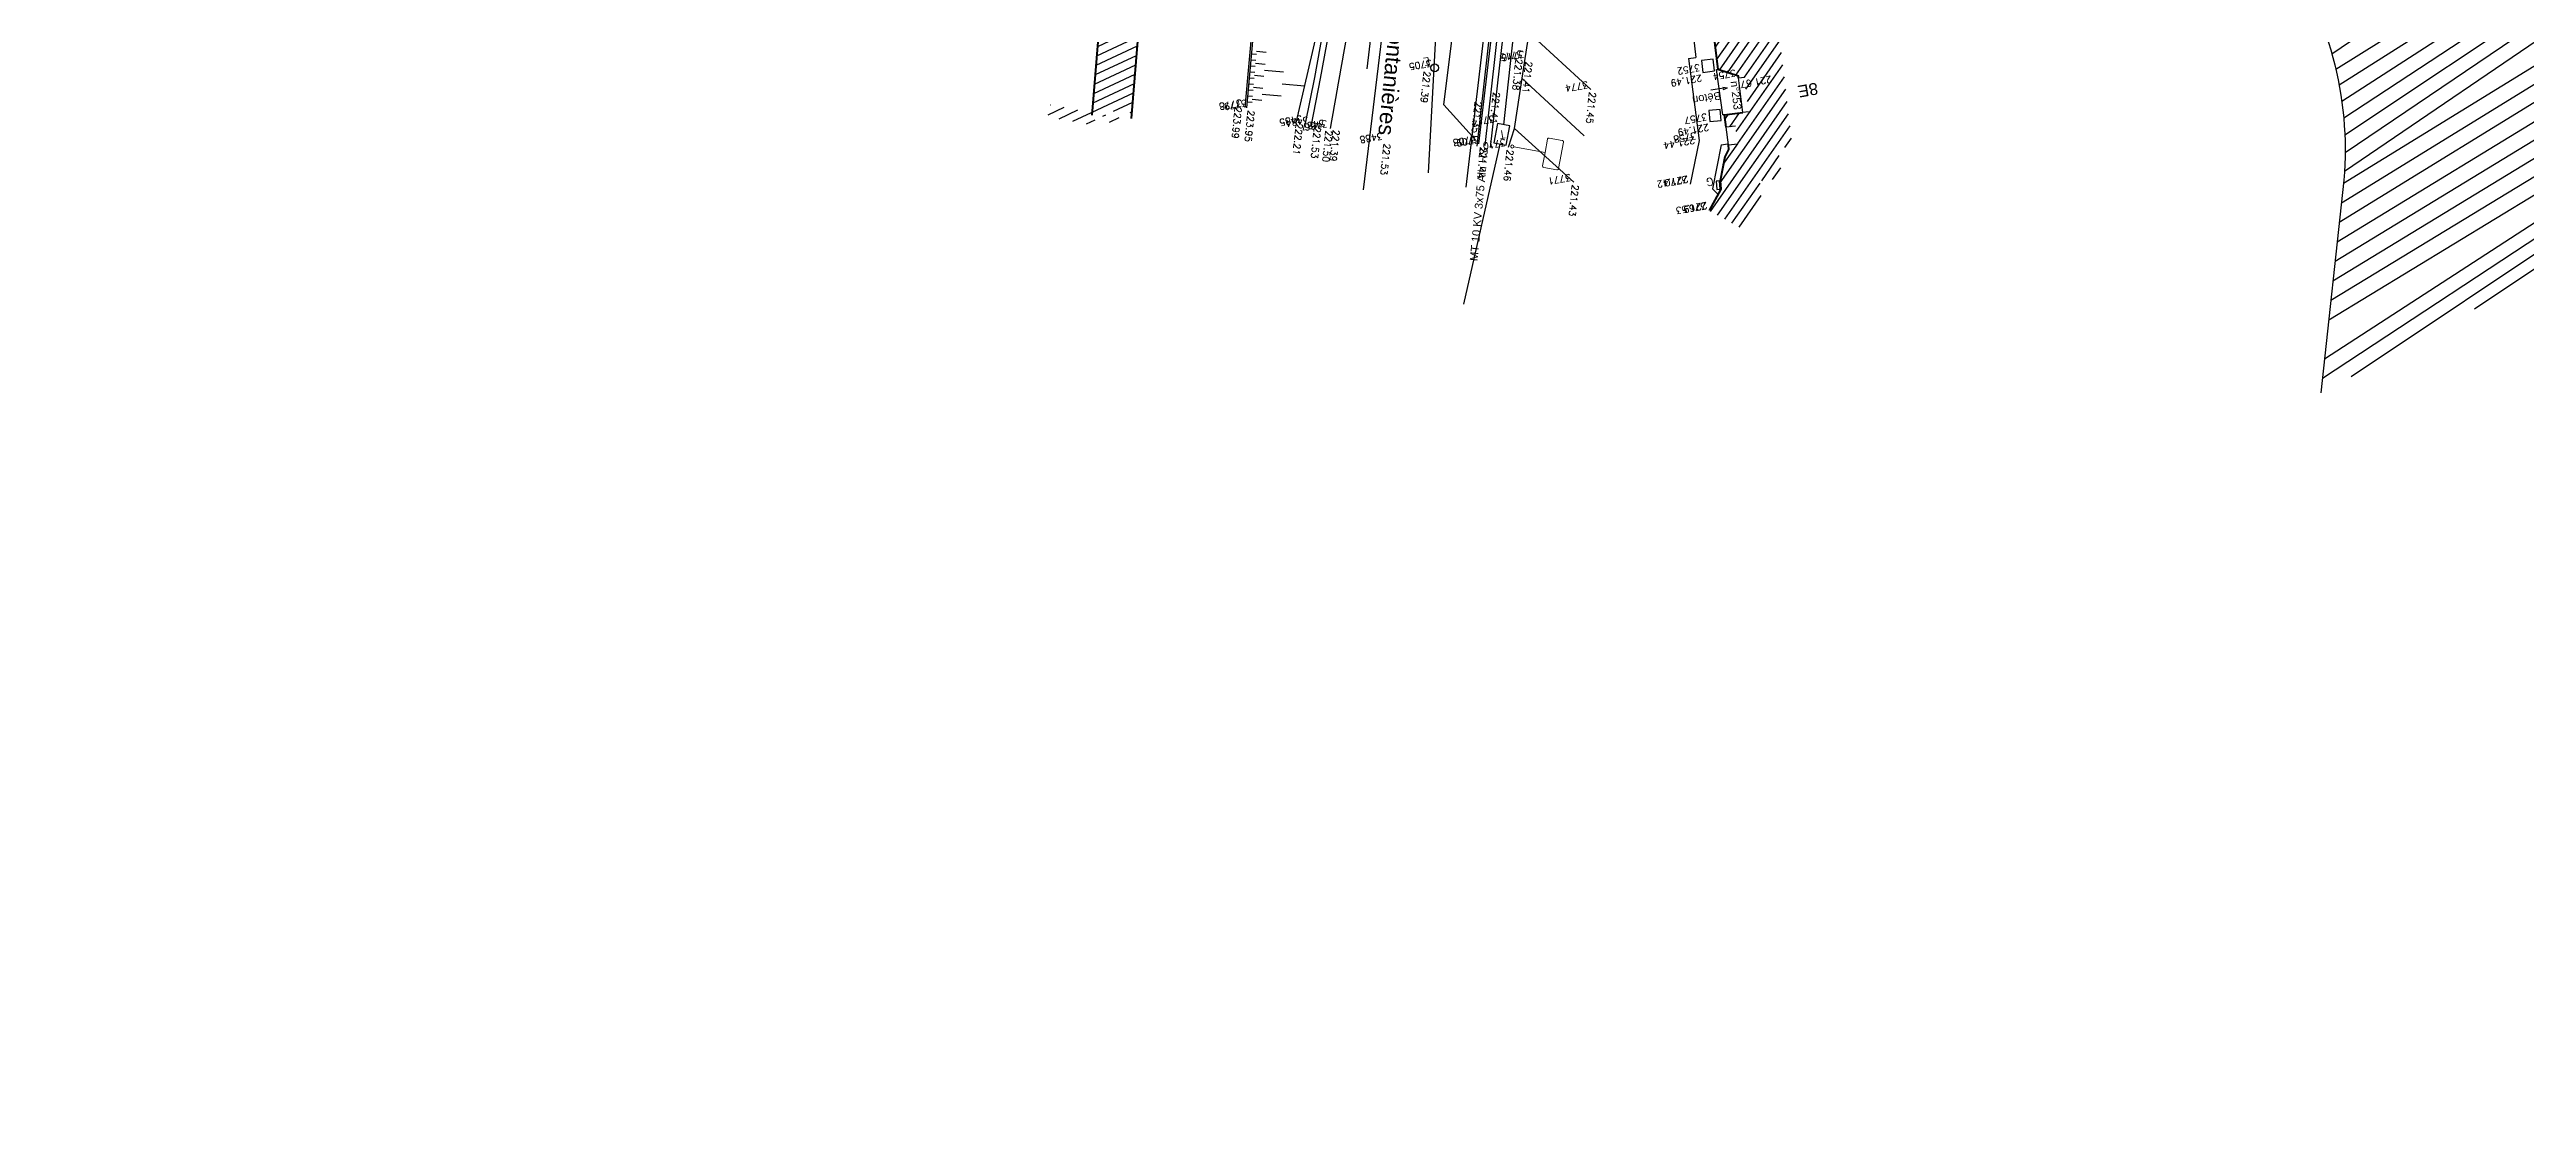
# Model space of a CAD drawing. Extents: x -2313930 to 3286427, y -3858277 to 2572692.
# Drawn here: x 296368 to 421572, y -399863 to -346586 of the extents above; entities that cross this region are included whole.
import ezdxf
from ezdxf.enums import TextEntityAlignment as Align
from ezdxf.lldxf.tags import DXFTag

# ---------------------------------------------------------------- set-up
doc = ezdxf.new("R2010")
doc.units = 0
for name, color, linetype, lineweight in [('_GAZELEC-RESERVATION 2', 132, 'Continuous', 18), ('Fond topo - BAT', 252, 'Continuous', 50), ('Fond topo - P', 252, 'Continuous', 50), ('Fond topo - SIG', 252, 'Continuous', 20), ('Fond topo - VOI', 252, 'Continuous', 25)]:
    doc.layers.add(name, color=color, linetype=linetype, lineweight=lineweight)
for name, color, linetype in [('AEP_SSL', 252, 'Continuous'), ('EDF_SSL', 252, 'Texte-Electricite'), ('Fond topo - AFF', 252, 'Continuous'), ('Fond topo - BAT_ANN', 252, 'Continuous'), ('Fond topo - BAT_DES', 252, 'Continuous'), ('Fond topo - BAT_HAC', 252, 'Continuous'), ('Fond topo - BAT_NUM', 252, 'Continuous'), ('Fond topo - CLO_MUR', 252, 'Continuous'), ('Fond topo - EAU', 252, 'Continuous'), ('Fond topo - EAU_TXT', 252, 'Continuous'), ('Fond topo - ESPACE_BOISE', 252, 'Continuous'), ('Fond topo - GAZ', 252, 'Continuous'), ('Fond topo - GAZ_TXT', 252, 'Continuous'), ('Fond topo - PTT', 252, 'Continuous'), ('Fond topo - PTT_TXT', 252, 'Continuous'), ('Fond topo - SIH', 252, 'Continuous'), ('Fond topo - SOL', 252, 'Continuous'), ('Fond topo - TAL', 252, 'Continuous'), ('Fond topo - TAL_HAC', 252, 'Continuous'), ('Fond topo - VOI_NOM', 252, 'Continuous'), ('Fond topo - VOI_TXT', 252, 'Continuous'), ('Fond topo - Z_500', 252, 'Continuous'), ('GAZ_SSL', 252, 'Texte-GAZ'), ('prlm-VRD', 2, 'Continuous'), ('SA - EBC', 252, 'Continuous'), ('TELECOM_SSL', 252, 'Texte-Telecom')]:
    doc.layers.add(name, color=color, linetype=linetype)
for name, color, linetype, plot in [('Fond topo - N', 252, 'Continuous', False), ('Fond topo - NCACHE', 252, 'Continuous', False), ('Fond topo - ZCACHE', 252, 'Continuous', False)]:
    doc.layers.add(name, color=color, linetype=linetype, plot=plot)
doc.styles.add('2000_ARIAL', font='arial.ttf', dxfattribs={"height": 0.400000006})
doc.styles.add('Lignes', font='arial.ttf', dxfattribs={"height": 0.35})
doc.styles.add('LignesA', font='arial.ttf', dxfattribs={"height": 0.349999994})
doc.styles.add('SIMPLEX', font='simplex_.ttf', dxfattribs={"height": 1.25})
doc.styles.add('Tronçons', font='arial.ttf', dxfattribs={"height": 0.25})
tags = doc.linetypes.add('L1', pattern=[1.0000000298023224, 0.6000000238418579, -0.4000000059604645]).pattern_tags.tags
tags[6:7] = [DXFTag(74, 4), DXFTag(75, 0), DXFTag(340, '0'), DXFTag(46, 0.0), DXFTag(50, 0.0), DXFTag(44, 0.0), DXFTag(45, 0.0)]
tags[4:5] = [DXFTag(74, 4), DXFTag(75, 0), DXFTag(340, '0'), DXFTag(46, 0.0), DXFTag(50, 0.0), DXFTag(44, 0.0), DXFTag(45, 0.0)]
tags = doc.linetypes.add('L16', pattern=[0.37500001490116125, 0.300000011920929, -0.07500000298023224]).pattern_tags.tags
tags[6:7] = [DXFTag(74, 4), DXFTag(75, 0), DXFTag(340, '0'), DXFTag(46, 0.0), DXFTag(50, 0.0), DXFTag(44, 0.0), DXFTag(45, 0.0)]
tags[4:5] = [DXFTag(74, 4), DXFTag(75, 0), DXFTag(340, '0'), DXFTag(46, 0.0), DXFTag(50, 0.0), DXFTag(44, 0.0), DXFTag(45, 0.0)]
tags = doc.linetypes.add('L8', pattern=[0.22500000894069674, 0.1500000059604645, -0.07500000298023224]).pattern_tags.tags
tags[6:7] = [DXFTag(74, 4), DXFTag(75, 0), DXFTag(340, '0'), DXFTag(46, 0.0), DXFTag(50, 0.0), DXFTag(44, 0.0), DXFTag(45, 0.0)]
tags[4:5] = [DXFTag(74, 4), DXFTag(75, 0), DXFTag(340, '0'), DXFTag(46, 0.0), DXFTag(50, 0.0), DXFTag(44, 0.0), DXFTag(45, 0.0)]
tags = doc.linetypes.add('Texte-BT', pattern='A,5,-0.25,["BT",Lignes,S=1,R=0,X=0,Y=-0.18],-1.25', length=6.5).pattern_tags.tags
tags[15:16] = [DXFTag(74, 4), DXFTag(75, 0), DXFTag(340, '0'), DXFTag(46, 0.0), DXFTag(50, 0.0), DXFTag(44, 0.0), DXFTag(45, 0.0)]
tags[4:5] = [DXFTag(74, 4), DXFTag(75, 0), DXFTag(340, '0'), DXFTag(46, 0.0), DXFTag(50, 0.0), DXFTag(44, 0.0), DXFTag(45, 0.0)]
tags = doc.linetypes.add('Texte-Electricite', pattern='A,5,-0.25,["ELEC",Lignes,S=1,R=0,X=0,Y=-0.18],-1.25', length=6.5).pattern_tags.tags
tags[15:16] = [DXFTag(74, 4), DXFTag(75, 0), DXFTag(340, '0'), DXFTag(46, 0.0), DXFTag(50, 0.0), DXFTag(44, 0.0), DXFTag(45, 0.0)]
tags[4:5] = [DXFTag(74, 4), DXFTag(75, 0), DXFTag(340, '0'), DXFTag(46, 0.0), DXFTag(50, 0.0), DXFTag(44, 0.0), DXFTag(45, 0.0)]
tags = doc.linetypes.add('Texte-GAZ', pattern='A,5,-0.25,["GAZ",Lignes,S=1,R=0,X=0,Y=-0.18],-1.25', length=6.5).pattern_tags.tags
tags[15:16] = [DXFTag(74, 4), DXFTag(75, 0), DXFTag(340, '0'), DXFTag(46, 0.0), DXFTag(50, 0.0), DXFTag(44, 0.0), DXFTag(45, 0.0)]
tags[4:5] = [DXFTag(74, 4), DXFTag(75, 0), DXFTag(340, '0'), DXFTag(46, 0.0), DXFTag(50, 0.0), DXFTag(44, 0.0), DXFTag(45, 0.0)]
tags = doc.linetypes.add('Texte-HT', pattern='A,5,-0.25,["HT",Lignes,S=1,R=0,X=0,Y=-0.18],-1.25', length=6.5).pattern_tags.tags
tags[15:16] = [DXFTag(74, 4), DXFTag(75, 0), DXFTag(340, '0'), DXFTag(46, 0.0), DXFTag(50, 0.0), DXFTag(44, 0.0), DXFTag(45, 0.0)]
tags[4:5] = [DXFTag(74, 4), DXFTag(75, 0), DXFTag(340, '0'), DXFTag(46, 0.0), DXFTag(50, 0.0), DXFTag(44, 0.0), DXFTag(45, 0.0)]
tags = doc.linetypes.add('Texte-MT', pattern='A,5,-0.25,["MT",Lignes,S=1,R=0,X=0,Y=-0.18],-1.25', length=6.5).pattern_tags.tags
tags[15:16] = [DXFTag(74, 4), DXFTag(75, 0), DXFTag(340, '0'), DXFTag(46, 0.0), DXFTag(50, 0.0), DXFTag(44, 0.0), DXFTag(45, 0.0)]
tags[4:5] = [DXFTag(74, 4), DXFTag(75, 0), DXFTag(340, '0'), DXFTag(46, 0.0), DXFTag(50, 0.0), DXFTag(44, 0.0), DXFTag(45, 0.0)]
tags = doc.linetypes.add('Texte-Telecom', pattern='A,5,-0.25,["TEL",Lignes,S=1,R=0,X=0,Y=-0.18],-1.25', length=6.5).pattern_tags.tags
tags[15:16] = [DXFTag(74, 4), DXFTag(75, 0), DXFTag(340, '0'), DXFTag(46, 0.0), DXFTag(50, 0.0), DXFTag(44, 0.0), DXFTag(45, 0.0)]
tags[4:5] = [DXFTag(74, 4), DXFTag(75, 0), DXFTag(340, '0'), DXFTag(46, 0.0), DXFTag(50, 0.0), DXFTag(44, 0.0), DXFTag(45, 0.0)]
tags = doc.linetypes.add('Texte-TelecomA', pattern='A,5,-0.25,["TEL",LignesA,S=1,R=0,X=0,Y=-0.18],-1.25', length=6.5).pattern_tags.tags
tags[15:16] = [DXFTag(74, 4), DXFTag(75, 0), DXFTag(340, '0'), DXFTag(46, 0.0), DXFTag(50, 0.0), DXFTag(44, 0.0), DXFTag(45, 0.0)]
tags[4:5] = [DXFTag(74, 4), DXFTag(75, 0), DXFTag(340, '0'), DXFTag(46, 0.0), DXFTag(50, 0.0), DXFTag(44, 0.0), DXFTag(45, 0.0)]

# ---------------------------------------------------------------- blocks, each defined once
blk = doc.blocks.new('AFF03')
at = {"ltscale": 2, "flags": 128}
blk.add_lwpolyline([(-0.5, -0.5), (0.5, -0.5), (0.5, 0.5), (-0.5, 0.5)], close=True, dxfattribs=at)
blk = doc.blocks.new('ESC01')
at = {"ltscale": 2}
for p, q in [((1.338104, 0), (0, 0)), ((1.257547, 0.126415), (1.7, 0)), ((1.257547, -0.126415), (1.7, 0))]:
    blk.add_line(p, q, dxfattribs=at)
blk = doc.blocks.new('EAU03')
at = {"ltscale": 2}
blk.add_circle((0, 0), 0.2, dxfattribs=at)
blk = doc.blocks.new('EAU99')
at = {"style": 'SIMPLEX'}
blk.add_text('E', height=0.4, dxfattribs=at).set_placement((0, 0), align=Align.MIDDLE_CENTER)
blk = doc.blocks.new('GAZ06')
at = {"ltscale": 2}
for p, q in [((-0.5, 0.5), (-0.426635, 0.255449)), ((0.4266350000000001, 0.255449), (0.5, 0.5))]:
    blk.add_line(p, q, dxfattribs=at)
at = {"ltscale": 2, "flags": 128}
blk.add_lwpolyline([(-0.5, -0.5), (0.5, -0.5), (0.5, 0.5), (-0.5, 0.5)], close=True, dxfattribs=at)
for points in [[(-0.426635, -0.255449), (-0.5, -0.5)], [(0.5, -0.5), (0.4266350000000001, -0.255449)]]:
    blk.add_lwpolyline(points, dxfattribs=at)
blk = doc.blocks.new('GAZ99')
at = {"style": 'SIMPLEX'}
blk.add_text('G', height=0.4, dxfattribs=at).set_placement((0, 0), align=Align.MIDDLE_CENTER)
blk = doc.blocks.new('PTOPO')
at = {"layer": 'Fond topo - NCACHE', "style": 'SIMPLEX'}
blk.add_attdef('MAT', text='', height=0.34, dxfattribs=at).set_placement((0.09999999986030161, -0.09999999962747097), align=Align.TOP_LEFT)
at = {"layer": 'Fond topo - ZCACHE', "style": 'SIMPLEX'}
blk.add_attdef('ALT', (0.09999999986030161, 0.09999999962747097), '', height=0.34, dxfattribs=at)
blk = doc.blocks.new('PTT04')
at = {"ltscale": 2, "flags": 128}
blk.add_lwpolyline([(-0.5, -0.5), (0.5, -0.5), (0.5, 0.5), (-0.5, 0.5)], close=True, dxfattribs=at)
blk = doc.blocks.new('PTT99')
at = {"style": 'SIMPLEX'}
blk.add_text('T', height=0.4, dxfattribs=at).set_placement((0, 0), align=Align.MIDDLE_CENTER)
blk = doc.blocks.new('MOB01')
at = {"ltscale": 2}
blk.add_line((0, 0.078125), (0, 1.679534), dxfattribs=at)
at = {"linetype": 'Continuous', "ltscale": 2, "flags": 128}
blk.add_lwpolyline([(0, 1.679534), (0.6808580000000001, 1.679534, 0.4142140065883952), (0.755858, 1.754534), (0.755858, 2.428793, 0.4142140065883952), (0.6808580000000001, 2.503793), (-0.6808580000000001, 2.503793, 0.4142140065883952), (-0.755858, 2.428793), (-0.755858, 1.754534, 0.4142140065883952), (-0.6808580000000001, 1.679534)], format="xyb", close=True, dxfattribs=at)
at = {"ltscale": 2}
blk.add_circle((0, 0), 0.078125, dxfattribs=at)
blk = doc.blocks.new('A$C1F970F0F')
at = {"layer": 'Fond topo - BAT_HAC'}
h = blk.add_hatch(dxfattribs=at)
h.set_pattern_fill('ANSI31*129', color=256, scale=12.9999995, angle=319.2764291061849, style=0, pattern_type=2)
h.set_pattern_definition([(205.0656510482399, (9733.260240602885, 14765.28098312723), (17.48641954753554, -37.38784060840429), [])])
h.paths.add_polyline_path([(-12570.25482712463, -925.2737446823162), (-12581.65518831248, -985.4725197597227), (-12815.46664145629, -941.193628498735), (-12804.06628026844, -880.9948534213286)])
h.paths.add_polyline_path([(-12414.94316633157, 1227.311687096284), (-12215.6103686589, 1210.988826945707), (-12392.66670763779, -951.2017970245633), (-12591.99950528758, -934.8789368783182)])
h.paths.add_polyline_path([(-12403.31935778196, -899.7720290803336), (-12523.67599223378, -921.1363090738896), (-12514.76241838227, -971.3513288438871), (-12394.4057839873, -949.9870486499904)])
h = blk.add_hatch(dxfattribs=at)
h.set_pattern_fill('ANSI31*128', color=256, scale=12.9999995, angle=-10.72360141139323, style=0, pattern_type=2)
h.set_pattern_definition([(235.0656205306617, (9737.541003631788, 14762.77745620973), (33.8375912645085, -23.63562800874848), [])])
h.paths.add_polyline_path([(-9472.830552336014, -1416.693010914249), (-9413.050615178414, -1308.462736855872), (-9417.122214459925, -1266.080576601533), (-9394.061640253069, -1145.08963136222), (-9374.191324294674, -1108.050586782226), (-9377.24777620124, -1084.008092123084), (-9327.590603340177, -1078.273383976511), (-9338.927261780023, -988.9962069085711), (-9388.59713510396, -994.7323816483099), (-9396.615159474659, -931.6614342720673), (-9303.126644476968, -920.8648197675795), (-9273.324720643988, -917.423114950047), (-9293.636175435424, -741.5450412619191), (-9323.438099268402, -744.9867460794517), (-9324.355887260786, -737.0395663070551), (-9429.133637630739, -703.1006444035661), (-9449.87671785369, -523.4851004599152), (-9400.67785523226, -517.8033208643014), (-9411.728787888782, -418.5502258831464), (-9461.333645823906, -424.2788922062227), (-9512.193999288342, 16.12387955005079), (-9444.490329827086, 22.46560856979272), (-9449.871063676119, 76.66941166590118), (-9471.844508514027, 298.0229140176973), (-8596.006476191162, 412.773518210973), (-8586.12817186989, 313.2626187284022), (-8573.13101327912, 214.061347883199), (-8744.84026201141, 191.5643342784958), (-9253.675608908787, 124.8977115842836), (-9250.849264845807, 96.42602009701045), (-9225.60200714237, -157.9068309170193), (-9235.17924725874, -196.8319418403869), (-9198.174053973024, -529.1912193315031), (-9117.901382084381, -519.9208499579886), (-9051.700528724823, -1093.157908180631), (-9123.048218848415, -1101.397567383828), (-9103.702508438131, -1253.746728501871), (-9213.589846150739, -1266.437177151507), (-9215.3034381015, -1275.427807855803), (-9208.04659982492, -1350.965812144311), (-9297.760658353376, -1513.391160889185)])
at = {"layer": 'SA - EBC'}
h = blk.add_hatch(dxfattribs=at)
h.set_pattern_fill('_USER', color=256, scale=74.99999999999999, angle=-325.7236014113932, style=0, pattern_type=0)
h.set_pattern_definition([(34.27639858860678, (-277130161.1279894, -473864756.7787022), (-42.238928459823, 61.97477650275113), [])])
edge = h.paths.add_edge_path()
edge.add_line((-6380.366745524513, -2338.425892864678), (-6264.382088389636, -1261.879128604771))
edge.add_arc((-8056.564030597548, -1109.247026734414), 1798.669695218522, -4.867878193194572, 34.99278727741358)
edge.add_line((-6583.050211284762, -77.75795899612035), (-6777.554778163194, 920.8050105170822))
edge.add_line((-6777.554778163193, 920.8050105170822), (-8841.210683172874, 810.7117170478002))
edge.add_line((-8841.210683172874, 810.7117170478001), (-9066.430764202638, 1054.341424803315))
edge.add_line((-9066.430764202638, 1054.341424803315), (-9200.732878206167, 1276.237686397466))
edge.add_line((-9200.732878206167, 1276.237686397466), (-9215.227966098517, 1381.8038443222))
edge.add_line((-9215.227966098517, 1381.8038443222), (-9153.081651767654, 1528.146854366953))
edge.add_arc((-8759.908921935477, 1333.50854966994), 438.7127364677392, 77.94290000168593, 153.6625061913043, ccw=False)
edge.add_line((-8668.267801014865, 1762.543245291088), (-8534.005134275378, 1623.448132453152))
edge.add_line((-8534.005134275378, 1623.448132453152), (-8248.031661763425, 1441.544756548981))
edge.add_line((-8248.031661763427, 1441.544756548981), (-7855.495845982434, 1341.321950199894))
edge.add_line((-7855.495845982434, 1341.321950199894), (-7323.070638909227, 1307.770183732372))
edge.add_line((-7323.070638909226, 1307.770183732372), (-6865.558068881049, 1322.792115619964))
edge.add_arc((-3264.256657666492, -41.8706977304812), 3851.19156217365, 147.2647305543028, 159.2464973951671, ccw=False)
edge.add_line((-6503.794535057134, 2040.692816174506), (-6236.131093676152, 2457.057480180494))
edge.add_line((-6236.131093676152, 2457.057480180494), (-5806.95964030603, 2928.900990018032))
edge.add_arc((-5541.395022304517, 2687.35320844028), 358.9845360449703, 12.787998054275079, 137.7115012877877, ccw=False)
edge.add_line((-5191.314831544733, 2766.812362293308), (-4957.547667248313, 2215.62441961903))
edge.add_line((-4957.547667248313, 2215.62441961903), (-4453.978092088548, 1461.842562723225))
edge.add_arc((-5946.780405315486, 698.3119081539749), 1676.7342684047, -3.6281981681722755, 27.088596234188913, ccw=False)
edge.add_line((-4273.406806751298, 592.2053272253171), (-4298.514161633499, 196.2451054340372))
edge.add_line((-4298.514161633499, 196.2451054340372), (-4569.894066815068, -468.5241287518014))
edge.add_arc((-2503.085063454572, -1312.261176615308), 2232.395946580586, 157.7931582211728, 172.6539998987617)
edge.add_line((-4717.157746759734, -1026.8249922289), (-4676.430217500433, -1404.03939546651))
edge.add_line((-4676.430217500434, -1404.03939546651), (-6380.366745524513, -2338.425892864678))
at = {"layer": 'AEP_SSL', "elevation": 9.999999999999998e-08, "flags": 128}
for points in [[(-10890.74857185789, -1224.760862853816), (-10802.09611995317, 430.2658306405381), (-10904.16332510025, 777.6641262063904), (-10402.83147126929, 5134.106118592457), (-10036.66479298592, 5902.868761967315), (-10049.68391520843, 6838.570574451072), (-10065.1597306631, 7383.378608273808), (-10119.59056914622, 7625.38915392026)], [(-10285.65428836908, 7577.958376138187), (-10074.18908105851, 5272.97393676226), (-10086.00465197501, 5088.841652962764), (-10106.76420497982, 4097.537765880691), (-10416.1778190259, 1132.335618064984), (-10702.83600579901, -1297.228718365281)], [(-10476.74160896393, 611.8111374162718), (-10983.42641812665, 655.3484020200283), (-11221.47508402453, -1311.74702675551)]]:
    blk.add_lwpolyline(points, dxfattribs=at)
at = {"layer": 'EDF_SSL', "linetype": 'Texte-MT', "elevation": 9.999999999999998e-08, "flags": 128}
blk.add_lwpolyline([(-10605.24755893916, -1087.243444949462), (-9871.024919901258, 5454.646601530631), (-9813.117681349795, 5614.486484857796), (-9256.616976485166, 5923.473242253717), (-8799.13613630993, 5646.609576042702), (-8267.576586649942, 5593.500203318741), (-5762.0770564726, 6081.872554389967), (-4183.597292868954, 6396.686264550111), (-3538.986020602817, 6692.687627343169), (-2824.138039855754, 6428.356494820026), (-615.9396546429546, 6802.884084155441), (-262.5046420332196, 8461.235250973023), (-193.4502564723132, 8712.902150223255), (139.2306060843939, 8893.662518143177), (555.9703724045021, 9251.5491897469), (1680.577767184984, 9828.549923444656)], dxfattribs=at)
at = {"layer": 'EDF_SSL', "linetype": 'Texte-BT', "elevation": 9.999999999999998e-08, "flags": 128}
blk.add_lwpolyline([(-10644.79365094888, -1090.28663271128), (-9910.571011933853, 5451.603413773146), (-9786.96850880258, 5988.90739827378), (-9732.565814462188, 6658.905773090244)], dxfattribs=at)
at = {"layer": 'EDF_SSL', "linetype": 'Texte-HT', "elevation": 9.999999999999998e-08, "flags": 128}
blk.add_lwpolyline([(-10577.04536111718, -1098.034420029048), (-9834.258821749216, 5453.047902402947), (-9748.688604488376, 6070.67252159462), (-10923.67240823107, 6169.400225927384), (-11679.53318993422, 5854.966491101486)], dxfattribs=at)
at = {"layer": 'Fond topo - BAT', "ltscale": 2, "flags": 128}
for points in [[(-12591.99950528758, -934.8789368783182), (-12414.94316633157, 1227.311687096284)], [(-12392.66670763779, -951.2017970245633), (-12215.6103686589, 1210.988826945707)], [(-9449.87671785369, -523.4851004599152), (-9429.133637630739, -703.1006444035661)], [(-9323.438099268402, -744.9867460794517), (-9324.355887260786, -737.0395663070551), (-9429.133637630739, -703.1006444035661)], [(-9396.615159474659, -931.6614342720673), (-9303.126644476968, -920.8648197675795)], [(-9396.615159474659, -931.6614342720673), (-9388.59713510396, -994.7323816483099)], [(-9377.24777620124, -1084.008092123084), (-9374.191324294674, -1108.050586782226), (-9394.061640253069, -1145.08963136222), (-9417.122214459925, -1266.080576601533), (-9413.050615178414, -1308.462736855872), (-9472.830552336014, -1416.693010914249)]]:
    blk.add_lwpolyline(points, dxfattribs=at)
at = {"layer": 'Fond topo - BAT_ANN', "ltscale": 2, "flags": 128}
for points in [[(-9396.615159474659, -931.6614342720673), (-9403.568941781661, -932.4644986102062), (-9436.08741995507, -703.9037088332109), (-9429.133637630739, -703.1006444035661)], [(-9273.324720643988, -917.423114950047), (-9303.12664459135, -920.8648197459181), (-9323.438099268402, -744.9867460794517), (-9293.636175435424, -741.5450412619191)], [(-9338.92726187153, -988.9962068912419), (-9388.597135012455, -994.7323816656392), (-9377.24777620124, -1084.008092123084), (-9327.590603340177, -1078.273383976511)], [(-9412.209866325942, -1083.285330340934), (-9455.936431585129, -1305.847441762371), (-9427.333688013616, -1334.321929112995)], [(-9412.209866325942, -1083.285330340934), (-9377.844194735477, -1079.316576609229)]]:
    blk.add_lwpolyline(points, dxfattribs=at)
at = {"layer": 'Fond topo - CLO_MUR', "ltscale": 2, "flags": 128}
for points in [[(-11483.02943702286, -982.2088407219562), (-11437.11497298256, -748.6166071309162), (-11369.87763188067, -382.985249735053), (-11299.33218875903, 68.50956398832909), (-11227.43344956456, 706.6368744882182), (-11059.35367446552, 2223.591280550145), (-11045.40601149166, 2344.148706748716), (-11030.03979895936, 2486.673921902122), (-11315.88455114123, 2519.285463943799)], [(-11512.46617976481, -976.4228079861537), (-11466.5870745737, -743.0104642700167), (-11399.45578231716, -377.9557917554648), (-11329.07167357225, 72.50647262598318), (-11257.24792372377, 709.9682258038504), (-11091.21373491229, 2208.460796269271), (-11233.66901994667, 2231.384165493676), (-11209.9169782105, 2389.183881446321), (-11072.95134862718, 2368.52881626501), (-11063.06286050092, 2460.246855950636), (-11319.28514049815, 2489.478820613734)]]:
    blk.add_lwpolyline(points, dxfattribs=at)
at = {"layer": 'Fond topo - ESPACE_BOISE', "linetype": 'L1', "ltscale": 2, "flags": 128}
blk.add_lwpolyline([(-4676.430217500434, -1404.03939546651), (-4717.157746759734, -1026.8249922289, -0.07630389513887255), (-4529.608017431761, -375.8871171915546, 0.02448427011239827), (-4298.514161633499, 196.2451054340372), (-4273.406806751298, 592.2053272253171, 0.1348356330637854), (-4453.978092088548, 1461.842562723225), (-4962.162115509166, 2222.531682356892), (-5191.314831544733, 2766.812362293308, 0.6134800698962541), (-5811.917332322711, 2923.335362247578), (-6236.131093676152, 2457.057480180494), (-6503.794535057134, 2040.692816174506, 0.05232800396274189), (-6865.558068881049, 1322.792115619964), (-7323.070638909226, 1307.770183732372), (-7855.495845982434, 1341.321950199894), (-8248.031661763427, 1441.544756548981), (-8534.005134275378, 1623.448132453152), (-8588.992731775264, 1689.077818834596), (-8668.267801014865, 1762.543245291088, 0.3429596859993066), (-9153.081651767654, 1528.146854366953), (-9215.227966098517, 1381.8038443222), (-9200.732878206167, 1276.237686397466), (-9066.430764202638, 1054.341424803315), (-8841.210683172874, 810.7117170478001), (-7096.794899168434, 910.5071167365686), (-6778.520798702278, 925.7644434328279), (-6583.050211284762, -77.75795899612035, -0.1757001840425524), (-6264.382088389636, -1261.879128604771), (-6380.366745524513, -2338.425892864678)], format="xyb", dxfattribs=at)
at = {"layer": 'Fond topo - SIH', "linetype": 'L16', "ltscale": 2, "flags": 128}
for points in [[(-10812.9530881933, -881.9849717879476), (-10753.45308821376, -395.5188872637), (-10692.38365957889, 127.0662461121985), (-10634.81755668228, 666.8112235863045), (-10468.93974774428, 2177.117043110757), (-10411.09285767151, 2722.910771763668), (-10229.58508489205, 2791.069823887619)], [(-10070.11499054088, -804.1866143102063), (-10382.00304538212, -517.4032105224499)], [(-10104.1777301435, -1038.074171820655), (-10417.97361293486, -749.536506024989)], [(-10812.9530881933, -881.9849717879476), (-10652.8845405297, -1059.156526843799)], [(-10157.00113391514, -1272.607891517489), (-10456.84796386383, -1000.824929856747)]]:
    blk.add_lwpolyline(points, dxfattribs=at)
at = {"layer": 'Fond topo - SOL', "linetype": 'L16', "ltscale": 2, "flags": 128}
for points in [[(-9613.059209673007, -8.382975577302659), (-9539.770731019962, -642.9921948062986)], [(-9577.67289758652, -647.3693642278088), (-9539.770731019962, -642.9921948062986)], [(-9577.67289758652, -647.3693642278088), (-9523.134357196534, -1061.628754045886), (-9567.955404487551, -1282.678909298235)]]:
    blk.add_lwpolyline(points, dxfattribs=at)
at = {"layer": 'Fond topo - TAL', "ltscale": 2, "flags": 128}
blk.add_lwpolyline([(-11809.89529367991, -896.5631441632295), (-11602.3517653387, 1403.071620315531), (-11517.78021146978, 2321.759132158982), (-11506.55825734808, 2459.034563299611)], dxfattribs=at)
at = {"layer": 'Fond topo - TAL', "linetype": 'L8', "ltscale": 2, "flags": 128}
blk.add_lwpolyline([(-11228.30545115791, 2414.004436631147), (-11251.76199235888, 2236.89205472723), (-11214.16302036731, 2188.454683701659), (-11161.06608052516, 2138.452587963496), (-11130.16811937656, 2063.177058390589), (-11291.59164349281, 727.7349544194585), (-11318.09484189071, 509.8605536636051), (-11380.16575549028, 44.04770994737237), (-11456.70051995363, -522.4286332865449), (-11561.77814031061, -972.2703916175838)], dxfattribs=at)
at = {"layer": 'Fond topo - TAL_HAC', "ltscale": 2}
for p, q in [((-11785.31777064216, -624.2379745428061), (-11761.41491966043, -626.395222423992)), ((-11760.04950177701, -611.266046437866), (-11712.24379987594, -615.5805419040589)), ((-11796.2411142031, -745.2713832862169), (-11772.33826331842, -747.4286310542357)), ((-11793.51027827543, -715.0130309652718), (-11769.6074273852, -717.1702788291282)), ((-11790.77944246838, -684.754678905847), (-11766.87659148665, -686.9119267870328)), ((-11788.04860647832, -654.4963268810802), (-11764.14575555899, -656.6535744660873)), ((-11770.97284532061, -732.2994550897711), (-11723.16714349927, -736.6139503512909)), ((-11765.51117345974, -671.782750543719), (-11717.70547170216, -676.0972462670998)), ((-11720.43630760071, -706.3555983091951), (-11624.82490394207, -714.9845894987689)), ((-11807.16445780423, -866.3047921168013), (-11783.26160686202, -868.4620397061408)), ((-11804.43362191054, -836.0464395998474), (-11780.53077095168, -838.2036874767014)), ((-11801.70278603486, -805.7880875534197), (-11777.79993514463, -807.9453354172765)), ((-11798.97195013631, -775.5297355113244), (-11775.06909911992, -777.6869832094981)), ((-11781.8961889786, -853.3328637200152), (-11734.09048707753, -857.6473591862077)), ((-11776.43451711772, -792.8161591739627), (-11728.62881526864, -797.1306549146725)), ((-11731.35965114431, -827.3890069611002), (-11635.74824752033, -836.0179983336857)), ((-11630.28657565945, -775.5012937876331), (-11518.17864674932, -785.6191068844255))]:
    blk.add_line(p, q, dxfattribs=at)
at = {"layer": 'Fond topo - VOI', "ltscale": 2, "flags": 128}
blk.add_lwpolyline([(-10597.45134406708, 5618.109257040111), (-10660.97160888231, 5049.824262357344), (-10724.66589777445, 4459.204906436822), (-10834.95035887381, 3463.90998744922), (-10968.82547142855, 2225.871801186366), (-11135.27873676695, 714.0004169813997), (-11202.24598133048, 118.6280590428091, -0.01857451391313492), (-11279.30192393779, -394.1566902616673, 0.004565445073056745), (-11387.92875410632, -1000.858853532629)], format="xyb", dxfattribs=at)
for points in [[(-10136.93348508031, 3376.149408335572), (-10149.91816345138, 3239.644698597758), (-10191.17418449524, 2877.211513878518), (-10273.69926690851, 2146.311907679767), (-10327.25196264404, 1655.665394191182), (-10416.34755893883, 833.1822794033644), (-10432.20625372811, 678.9272544958401), (-10521.57649660528, -92.94866414866033), (-10637.77902444522, -1078.95529182071)], [(-11527.74279623386, 2322.624881134215), (-11612.31048144336, 1403.979394485406), (-11819.85481487111, -895.6642907864084)], [(-10486.52475646689, -1095.674153440971), (-10456.84796386383, -1000.824929856747), (-10402.26754492439, -648.0106155917408), (-10340.2650000653, -248.3959357310061), (-10275.70136900562, 256.368510347887), (-10239.37449883377, 665.0674431318116)]]:
    blk.add_lwpolyline(points, dxfattribs=at)
at = {"layer": 'GAZ_SSL', "elevation": 9.999999999999998e-08, "flags": 128}
blk.add_lwpolyline([(-11201.4272606048, -699.5350462221488), (-10544.31541955609, 4849.463266287231)], dxfattribs=at)
at = {"layer": 'TELECOM_SSL', "linetype": 'Texte-TelecomA', "elevation": 9.999999999999998e-08, "flags": 128}
blk.add_lwpolyline([(-10511.07947428439, -982.3638402937795), (-9947.544172982321, 4198.354356789803, 0.1059360433901166), (-10040.46465004698, 7647.988936019484)], format="xyb", dxfattribs=at)
at = {"layer": 'TELECOM_SSL', "elevation": 9.999999999999998e-08, "flags": 128}
blk.add_lwpolyline([(-10711.90202527519, -1889.133971053236), (-10529.615978518, -1079.977937771845)], dxfattribs=at)
at = {"layer": 'Fond topo - AFF', "ltscale": 2, "zscale": 99.99999999999997}
for p, xscale, yscale, rotation in [((-9478.052932675035, -684.6014490176178), 59.42333111181549, 59.42333111181549, 276.6478059408283), ((-9443.013755082604, -935.6983335720952), 56.38054198879278, 56.38054198879278, 275.1477980411323)]:
    blk.add_blockref('AFF03', p, dxfattribs=dict(at, xscale=xscale, yscale=yscale, rotation=rotation))
at = {"layer": 'Fond topo - BAT_ANN', "ltscale": 2, "xscale": 49.99999999999998, "yscale": 49.99999999999998, "zscale": 99.99999999999997, "rotation": 8.130402266216466}
blk.add_blockref('ESC01', (-9464.424898732883, -807.6776849642272), dxfattribs=at)
at = {"layer": 'Fond topo - EAU', "ltscale": 2, "xscale": 100, "yscale": 100, "zscale": 100, "rotation": 78.40252969303506}
blk.add_blockref('EAU03', (-10860.13062676612, -694.6871575864232), dxfattribs=at)
at = {"layer": 'Fond topo - EAU_TXT', "ltscale": 2, "xscale": 99.99999999999999, "yscale": 99.99999999999999, "zscale": 99.99999999999999, "rotation": 190.0656205306816}
blk.add_blockref('EAU99', (-10899.72650997922, -663.3192238994286), dxfattribs=at)
at = {"layer": 'Fond topo - GAZ', "ltscale": 2, "xscale": 41.9999997777324, "yscale": 17, "zscale": 99.99999999999997, "rotation": 275.4874914824457}
blk.add_blockref('GAZ06', (-9427.084694956135, -1287.76805217168), dxfattribs=at)
at = {"layer": 'Fond topo - GAZ_TXT', "ltscale": 2, "xscale": 99.99999999999994, "yscale": 99.99999999999994, "zscale": 99.99999999999994, "rotation": 190.0656205306617}
blk.add_blockref('GAZ99', (-9468.655714201579, -1271.198538356222), dxfattribs=at)
at = {"layer": 'Fond topo - P', "ltscale": 2}
ref = blk.add_blockref('PTOPO', (-10402.26754492439, -648.0106155917408), dxfattribs=dict(at, xscale=99.99999999999994, yscale=99.99999999999994, zscale=99.99999999999994, rotation=190.0656205306617))
ref.add_attrib('MAT', '3715', dxfattribs={"layer": 'Fond topo - N', "color": 0, "ltscale": 2, "height": 33.99999999999999, "rotation": 190.0656204987762, "style": 'SIMPLEX'}).set_placement((-10413.86138675629, -639.9122928413819), align=Align.TOP_LEFT)
ref.add_attrib('ALT', '221.38', (-10450.11277301215, -647.7405233537356), dxfattribs={"layer": 'Fond topo - Z_500', "color": 0, "ltscale": 2, "height": 33.99999999999999, "rotation": 263.9174353525033, "style": 'SIMPLEX'})
ref = blk.add_blockref('PTOPO', (-10392.26794134883, -649.7278447463059), dxfattribs=dict(at, xscale=99.99999999999994, yscale=99.99999999999994, zscale=99.99999999999994, rotation=190.0656205306617))
ref.add_attrib('MAT', '3716', dxfattribs={"layer": 'Fond topo - N', "color": 0, "ltscale": 2, "height": 33.99999999999999, "rotation": 190.0656204987762, "style": 'SIMPLEX'}).set_placement((-10403.86178318073, -641.6295219959468), align=Align.TOP_LEFT)
ref.add_attrib('ALT', '221.41', (-10400.36626407198, -661.3216865596617), dxfattribs={"layer": 'Fond topo - Z_500', "color": 0, "ltscale": 2, "height": 33.99999999999999, "rotation": 263.9174353525033, "style": 'SIMPLEX'})
ref = blk.add_blockref('PTOPO', (-10860.13062676612, -694.6871575864232), dxfattribs=dict(at, xscale=99.99999999999994, yscale=99.99999999999994, zscale=99.99999999999994, rotation=190.0656205306617))
ref.add_attrib('MAT', '3705', dxfattribs={"layer": 'Fond topo - N', "color": 0, "ltscale": 2, "height": 33.99999999999999, "rotation": 190.0656204987762, "style": 'SIMPLEX'}).set_placement((-10871.72446859802, -686.5888348360643), align=Align.TOP_LEFT)
ref.add_attrib('ALT', '221.39', (-10914.3921452023, -710.838500344174), dxfattribs={"layer": 'Fond topo - Z_500', "color": 0, "ltscale": 2, "height": 33.99999999999999, "rotation": 263.9174353525033, "style": 'SIMPLEX'})
ref = blk.add_blockref('PTOPO', (-9504.125233164314, -717.5529479213296), dxfattribs=dict(at, xscale=99.99999999999994, yscale=99.99999999999994, zscale=99.99999999999994, rotation=190.0656205306617))
ref.add_attrib('MAT', '3752', dxfattribs={"layer": 'Fond topo - N', "color": 0, "ltscale": 2, "height": 33.99999999999999, "rotation": 190.0656204987762, "style": 'SIMPLEX'}).set_placement((-9515.719074996214, -709.4546251709708), align=Align.TOP_LEFT)
ref.add_attrib('ALT', '221.49', (-9512.223555887462, -729.1467897346852), dxfattribs={"layer": 'Fond topo - Z_500', "color": 0, "ltscale": 2, "height": 33.99999999999999, "rotation": 190.0656204987762, "style": 'SIMPLEX'})
ref = blk.add_blockref('PTOPO', (-9323.438099268402, -744.9867460794517), dxfattribs=dict(at, xscale=99.99999999999994, yscale=99.99999999999994, zscale=99.99999999999994, rotation=190.0656205306617))
ref.add_attrib('MAT', '3754', dxfattribs={"layer": 'Fond topo - N', "color": 0, "ltscale": 2, "height": 33.99999999999999, "rotation": 190.0656204987762, "style": 'SIMPLEX'}).set_placement((-9335.031941100302, -736.8884233290928), align=Align.TOP_LEFT)
ref.add_attrib('ALT', '221.67', (-9159.54169102722, -735.2563219427509), dxfattribs={"layer": 'Fond topo - Z_500', "color": 0, "ltscale": 2, "height": 33.99999999999999, "rotation": 190.0656204987762, "style": 'SIMPLEX'})
ref = blk.add_blockref('PTOPO', (-11819.85481487111, -895.6642907864084), dxfattribs=dict(at, xscale=99.99999999999994, yscale=99.99999999999994, zscale=99.99999999999994, rotation=190.0656205306617))
ref.add_attrib('MAT', '3778', dxfattribs={"layer": 'Fond topo - N', "color": 0, "ltscale": 2, "height": 33.99999999999999, "rotation": 190.0656204987762, "style": 'SIMPLEX'}).set_placement((-11831.44865673767, -887.5659682190608), align=Align.TOP_LEFT)
ref.add_attrib('ALT', '223.99', (-11868.94686791323, -891.1572982415187), dxfattribs={"layer": 'Fond topo - Z_500', "color": 0, "ltscale": 2, "height": 33.99999999999999, "rotation": 263.9174353525033, "style": 'SIMPLEX'})
ref = blk.add_blockref('PTOPO', (-11795.55346667952, -896.7195036400203), dxfattribs=dict(at, xscale=99.99999999999994, yscale=99.99999999999994, zscale=99.99999999999994, rotation=190.0656205306617))
ref.add_attrib('MAT', '3779', dxfattribs={"layer": 'Fond topo - N', "color": 0, "ltscale": 2, "height": 33.99999999999999, "rotation": 190.0656204987762, "style": 'SIMPLEX'}).set_placement((-11807.14730851142, -888.621180889661), align=Align.TOP_LEFT)
ref.add_attrib('ALT', '223.95', (-11803.65178942555, -908.3133454490435), dxfattribs={"layer": 'Fond topo - Z_500', "color": 0, "ltscale": 2, "height": 33.99999999999999, "rotation": 263.9174353525033, "style": 'SIMPLEX'})
ref = blk.add_blockref('PTOPO', (-10637.77902444522, -1078.95529182071), dxfattribs=dict(at, xscale=99.99999999999994, yscale=99.99999999999994, zscale=99.99999999999994, rotation=190.0656205306617))
ref.add_attrib('MAT', '3708', dxfattribs={"layer": 'Fond topo - N', "color": 0, "ltscale": 2, "height": 33.99999999999999, "rotation": 190.0656204987762, "style": 'SIMPLEX'}).set_placement((-10649.37286627712, -1070.856969070351), align=Align.TOP_LEFT)
ref.add_attrib('ALT', '221.35', (-10655.93682952682, -863.5428724416106), dxfattribs={"layer": 'Fond topo - Z_500', "color": 0, "ltscale": 2, "height": 33.99999999999999, "rotation": 263.9174353525033, "style": 'SIMPLEX'})
ref = blk.add_blockref('PTOPO', (-10542.84677596832, -976.331364015836), dxfattribs=dict(at, xscale=99.99999999999994, yscale=99.99999999999994, zscale=99.99999999999994, rotation=190.0656205306617))
ref.add_attrib('MAT', '3714', dxfattribs={"layer": 'Fond topo - N', "color": 0, "ltscale": 2, "height": 33.99999999999999, "rotation": 190.0656204987762, "style": 'SIMPLEX'}).set_placement((-10554.44061780022, -968.2330412654769), align=Align.TOP_LEFT)
ref.add_attrib('ALT', '221.41', (-10563.98464664752, -816.4136098370557), dxfattribs={"layer": 'Fond topo - Z_500', "color": 0, "ltscale": 2, "height": 33.99999999999999, "rotation": 263.9174353525033, "style": 'SIMPLEX'})
ref = blk.add_blockref('PTOPO', (-10070.11499054088, -804.1866143102063), dxfattribs=dict(at, xscale=99.99999999999994, yscale=99.99999999999994, zscale=99.99999999999994, rotation=190.0656205306617))
ref.add_attrib('MAT', '3774', dxfattribs={"layer": 'Fond topo - N', "color": 0, "ltscale": 2, "height": 33.99999999999999, "rotation": 190.0656204987762, "style": 'SIMPLEX'}).set_placement((-10081.70883237278, -796.0882915598474), align=Align.TOP_LEFT)
ref.add_attrib('ALT', '221.45', (-10078.21331328691, -815.7804561192299), dxfattribs={"layer": 'Fond topo - Z_500', "color": 0, "ltscale": 2, "height": 33.99999999999999, "rotation": 263.9174353525033, "style": 'SIMPLEX'})
ref = blk.add_blockref('PTOPO', (-11515.0444516603, -976.2670981592628), dxfattribs=dict(at, xscale=99.99999999999994, yscale=99.99999999999994, zscale=99.99999999999994, rotation=190.0656205306617))
ref.add_attrib('MAT', '3485', dxfattribs={"layer": 'Fond topo - N', "color": 0, "ltscale": 2, "height": 33.99999999999999, "rotation": 190.0656204987762, "style": 'SIMPLEX'}).set_placement((-11526.6382934922, -968.1687754089039), align=Align.TOP_LEFT)
ref.add_attrib('ALT', '222.21', (-11560.19888465672, -973.7779316159558), dxfattribs={"layer": 'Fond topo - Z_500', "color": 0, "ltscale": 2, "height": 33.99999999999999, "rotation": 263.9174353525033, "style": 'SIMPLEX'})
ref = blk.add_blockref('PTOPO', (-11483.02943702286, -982.2088407219562), dxfattribs=dict(at, xscale=99.99999999999994, yscale=99.99999999999994, zscale=99.99999999999994, rotation=190.0656205306617))
ref.add_attrib('MAT', '3484', dxfattribs={"layer": 'Fond topo - N', "color": 0, "ltscale": 2, "height": 33.99999999999999, "rotation": 190.0656204987762, "style": 'SIMPLEX'}).set_placement((-11494.62327885476, -974.1105179715973), align=Align.TOP_LEFT)
ref.add_attrib('ALT', '221.53', (-11468.45079581605, -991.9601871248133), dxfattribs={"layer": 'Fond topo - Z_500', "color": 0, "ltscale": 2, "height": 33.99999999999999, "rotation": 263.9174353525033, "style": 'SIMPLEX'})
ref = blk.add_blockref('PTOPO', (-11402.59340920098, -998.4106259823925), dxfattribs=dict(at, xscale=99.99999999999994, yscale=99.99999999999994, zscale=99.99999999999994, rotation=190.0656205306617))
ref.add_attrib('MAT', '3487', dxfattribs={"layer": 'Fond topo - N', "color": 0, "ltscale": 2, "height": 33.99999999999999, "rotation": 190.0656204987762, "style": 'SIMPLEX'}).set_placement((-11414.18725101001, -990.3123032363651), align=Align.TOP_LEFT)
ref.add_attrib('ALT', '221.50', (-11410.69173192413, -1010.004467795748), dxfattribs={"layer": 'Fond topo - Z_500', "color": 0, "ltscale": 2, "height": 33.99999999999999, "rotation": 263.9174353525033, "style": 'SIMPLEX'})
ref = blk.add_blockref('PTOPO', (-11387.92875410632, -1000.858853532629), dxfattribs=dict(at, xscale=99.99999999999994, yscale=99.99999999999994, zscale=99.99999999999994, rotation=190.0656205306617))
ref.add_attrib('MAT', '3486', dxfattribs={"layer": 'Fond topo - N', "color": 0, "ltscale": 2, "height": 33.99999999999999, "rotation": 190.0656204987762, "style": 'SIMPLEX'}).set_placement((-11399.52259602487, -992.7605312397991), align=Align.TOP_LEFT)
ref.add_attrib('ALT', '221.39', (-11373.73850947746, -1006.578855214487), dxfattribs={"layer": 'Fond topo - Z_500', "color": 0, "ltscale": 2, "height": 33.99999999999999, "rotation": 263.9174353525033, "style": 'SIMPLEX'})
ref = blk.add_blockref('PTOPO', (-9468.560945077672, -966.3042786513558), dxfattribs=dict(at, xscale=99.99999999999994, yscale=99.99999999999994, zscale=99.99999999999994, rotation=190.0656205306617))
ref.add_attrib('MAT', '3757', dxfattribs={"layer": 'Fond topo - N', "color": 0, "ltscale": 2, "height": 33.99999999999999, "rotation": 190.0656204987762, "style": 'SIMPLEX'}).set_placement((-9480.15478690957, -958.2059559009965), align=Align.TOP_LEFT)
ref.add_attrib('ALT', '221.49', (-9476.65926780082, -977.8981204647114), dxfattribs={"layer": 'Fond topo - Z_500', "color": 0, "ltscale": 2, "height": 33.99999999999999, "rotation": 190.0656204987762, "style": 'SIMPLEX'})
ref = blk.add_blockref('PTOPO', (-11109.12195719761, -1064.216374319846), dxfattribs=dict(at, xscale=99.99999999999994, yscale=99.99999999999994, zscale=99.99999999999994, rotation=190.0656205306617))
ref.add_attrib('MAT', '3488', dxfattribs={"layer": 'Fond topo - N', "color": 0, "ltscale": 2, "height": 33.99999999999999, "rotation": 190.0656204987762, "style": 'SIMPLEX'}).set_placement((-11120.71579902951, -1056.118051569487), align=Align.TOP_LEFT)
ref.add_attrib('ALT', '221.53', (-11117.22027997274, -1075.810216407719), dxfattribs={"layer": 'Fond topo - Z_500', "color": 0, "ltscale": 2, "height": 33.99999999999999, "rotation": 263.9174353525033, "style": 'SIMPLEX'})
ref = blk.add_blockref('PTOPO', (-10620.98068220836, -1081.425419956714), dxfattribs=dict(at, xscale=99.99999999999994, yscale=99.99999999999994, zscale=99.99999999999994, rotation=190.0656205306617))
ref.add_attrib('MAT', '3709', dxfattribs={"layer": 'Fond topo - N', "color": 0, "ltscale": 2, "height": 33.99999999999999, "rotation": 190.0656204987762, "style": 'SIMPLEX'}).set_placement((-10632.57452404026, -1073.327097206355), align=Align.TOP_LEFT)
ref.add_attrib('ALT', '221.44', (-10629.07900493151, -1093.01926177007), dxfattribs={"layer": 'Fond topo - Z_500', "color": 0, "ltscale": 2, "height": 33.99999999999999, "rotation": 263.9174353525033, "style": 'SIMPLEX'})
ref = blk.add_blockref('PTOPO', (-10486.52475646689, -1095.674153440971), dxfattribs=dict(at, xscale=99.99999999999994, yscale=99.99999999999994, zscale=99.99999999999994, rotation=190.0656205306617))
ref.add_attrib('MAT', '3710', dxfattribs={"layer": 'Fond topo - N', "color": 0, "ltscale": 2, "height": 33.99999999999999, "rotation": 190.0656204987762, "style": 'SIMPLEX'}).set_placement((-10498.11859827591, -1087.575830694944), align=Align.TOP_LEFT)
ref.add_attrib('ALT', '221.46', (-10494.62307919004, -1107.267995254327), dxfattribs={"layer": 'Fond topo - Z_500', "color": 0, "ltscale": 2, "height": 33.99999999999999, "rotation": 263.9174353525033, "style": 'SIMPLEX'})
ref = blk.add_blockref('PTOPO', (-9523.134357196534, -1061.628754045886), dxfattribs=dict(at, xscale=99.99999999999994, yscale=99.99999999999994, zscale=99.99999999999994, rotation=190.0656205306617))
ref.add_attrib('MAT', '3758', dxfattribs={"layer": 'Fond topo - N', "color": 0, "ltscale": 2, "height": 33.99999999999999, "rotation": 190.0656204987762, "style": 'SIMPLEX'}).set_placement((-9534.728199005558, -1053.530431299859), align=Align.TOP_LEFT)
ref.add_attrib('ALT', '221.44', (-9547.940253620976, -1044.224513175885), dxfattribs={"layer": 'Fond topo - Z_500', "color": 0, "ltscale": 2, "height": 33.99999999999999, "rotation": 190.0656204987762, "style": 'SIMPLEX'})
ref = blk.add_blockref('PTOPO', (-10157.00113391514, -1272.607891517489), dxfattribs=dict(at, xscale=99.99999999999994, yscale=99.99999999999994, zscale=99.99999999999994, rotation=190.0656205306617))
ref.add_attrib('MAT', '3771', dxfattribs={"layer": 'Fond topo - N', "color": 0, "ltscale": 2, "height": 33.99999999999999, "rotation": 190.0656204987762, "style": 'SIMPLEX'}).set_placement((-10168.59497574704, -1264.50956876713), align=Align.TOP_LEFT)
ref.add_attrib('ALT', '221.43', (-10165.09945663829, -1284.201733330845), dxfattribs={"layer": 'Fond topo - Z_500', "color": 0, "ltscale": 2, "height": 33.99999999999999, "rotation": 263.9174353525033, "style": 'SIMPLEX'})
ref = blk.add_blockref('PTOPO', (-9567.955404487551, -1282.678909298235), dxfattribs=dict(at, xscale=99.99999999999994, yscale=99.99999999999994, zscale=99.99999999999994, rotation=190.0656205306617))
ref.add_attrib('MAT', '3770', dxfattribs={"layer": 'Fond topo - N', "color": 0, "ltscale": 2, "height": 33.99999999999999, "rotation": 190.0656204987762, "style": 'SIMPLEX'}).set_placement((-9579.549246319451, -1274.580586547876), align=Align.TOP_LEFT)
ref.add_attrib('ALT', '221.42', (-9581.065862991214, -1239.734628116216), dxfattribs={"layer": 'Fond topo - Z_500', "color": 0, "ltscale": 2, "height": 33.99999999999999, "rotation": 190.0656204987762, "style": 'SIMPLEX'})
ref = blk.add_blockref('PTOPO', (-9472.830552336014, -1416.693010914249), dxfattribs=dict(at, xscale=99.99999999999994, yscale=99.99999999999994, zscale=99.99999999999994, rotation=190.0656205306617))
ref.add_attrib('MAT', '3769', dxfattribs={"layer": 'Fond topo - N', "color": 0, "ltscale": 2, "height": 33.99999999999999, "rotation": 190.0656204987762, "style": 'SIMPLEX'}).set_placement((-9484.424394167916, -1408.594688163889), align=Align.TOP_LEFT)
ref.add_attrib('ALT', '221.53', (-9485.527087269209, -1373.060673197813), dxfattribs={"layer": 'Fond topo - Z_500', "color": 0, "ltscale": 2, "height": 33.99999999999999, "rotation": 190.0656204987762, "style": 'SIMPLEX'})
at = {"layer": 'Fond topo - PTT', "ltscale": 2, "xscale": 99.35851254394956, "yscale": 64.67, "zscale": 99.99999999999997, "rotation": 259.2477968166459}
blk.add_blockref('PTT04', (-10520.34772641263, -1031.170889030646), dxfattribs=at)
at = {"layer": 'Fond topo - PTT_TXT', "ltscale": 2, "xscale": 99.99999999999994, "yscale": 99.99999999999994, "zscale": 99.99999999999994, "rotation": 190.0656205306617}
blk.add_blockref('PTT99', (-10518.72715242458, -1031.879229316036), dxfattribs=at)
at = {"layer": 'Fond topo - SIG', "ltscale": 2, "xscale": 99.99999999999999, "yscale": 99.99999999999999, "zscale": 99.99999999999999, "rotation": 259.7222077886161}
blk.add_blockref('MOB01', (-10467.58990539696, -1092.669514621049), dxfattribs=at)
at = {"layer": 'EDF_SSL', "style": 'Tronçons'}
blk.add_text('MT 10 KV 3x75 Alu HS', height=39.99999999999999, rotation=84.74022288288519, dxfattribs=at).set_placement((-10643.07202263777, -1673.139636134237))
at = {"layer": 'Fond topo - BAT_DES', "style": '2000_ARIAL'}
blk.add_text('8E', height=60, rotation=190.0656205486628, dxfattribs=at).set_placement((-8927.961200837435, -768.7420182665123))
at = {"layer": 'Fond topo - BAT_NUM', "style": '2000_ARIAL'}
blk.add_text('n°253', height=39.99999999999999, rotation=276.587676838175, dxfattribs=at).set_placement((-9364.750478423412, -763.381192058104))
at = {"layer": 'Fond topo - VOI_NOM', "style": '2000_ARIAL'}
blk.add_text('Rue  de  Fontanières', height=79.99999999999999, rotation=264.3509822062585, dxfattribs=at).set_placement((-11042.71038248685, 6.089274981956578))
at = {"layer": 'Fond topo - VOI_TXT', "style": '2000_ARIAL'}
blk.add_text('Béton', height=39.99999999999999, rotation=190.0656205035111, dxfattribs=at).set_placement((-9416.804875944477, -814.9575156041055))

msp = doc.modelspace()

# ---------------------------------------------------------------- linework, layer by layer
at = {"layer": '_GAZELEC-RESERVATION 2'}
msp.add_circle((486248.4803309143, -227485.9628347494), 2800178.148749841, dxfattribs=at)

# ---------------------------------------------------------------- block references
at = {"layer": 'prlm-VRD', "xscale": 10, "yscale": 10, "zscale": 10}
msp.add_blockref('A$C1F970F0F', (474984.297679401, -340562.691042779), dxfattribs=at)

doc.saveas('drawing.dxf')
